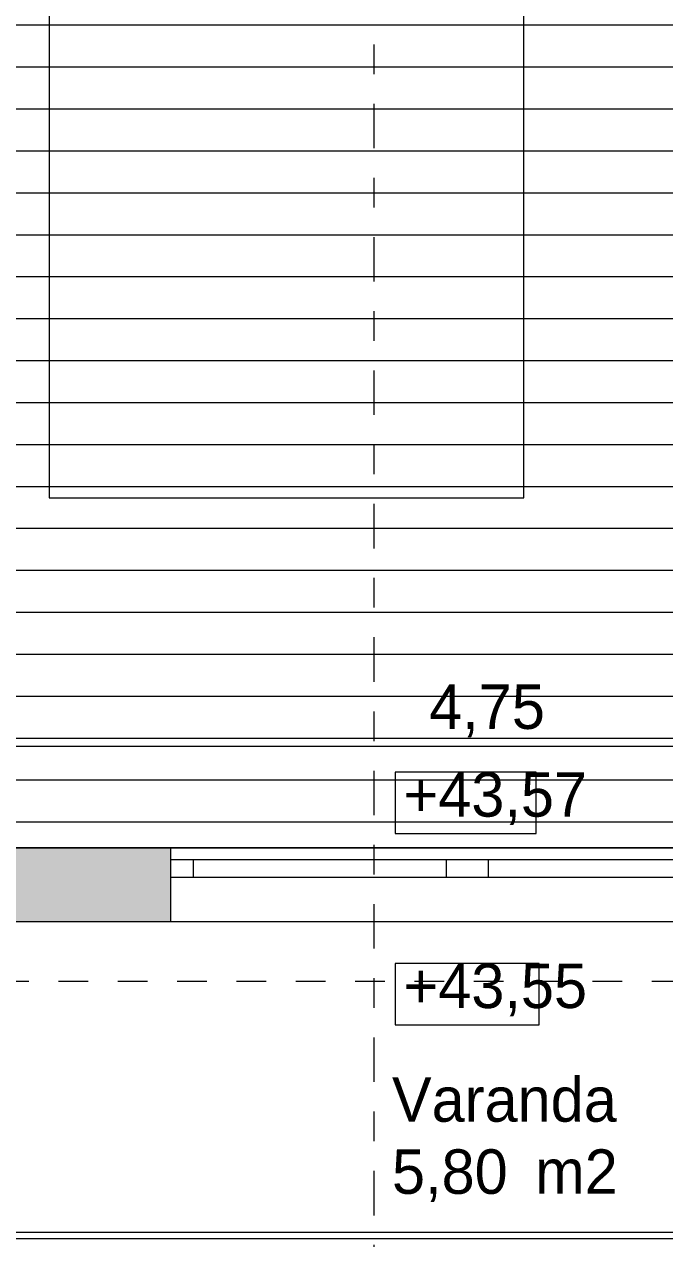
# Model space of a CAD drawing. Header units: metres. Extents: x -111189 to -108577, y -72951 to -72647.
# Drawn here: x -110677.205 to -110675.045, y -72939.223 to -72935.126 of the extents above; entities that cross this region are included whole.
import ezdxf

# ---------------------------------------------------------------- set-up
doc = ezdxf.new("R2010")
doc.units = ezdxf.units.M
doc.header["$MEASUREMENT"] = 0
doc.set_wipeout_variables(frame=1)
for name, pattern in [('Dashed', [0.423333, 0.211667, -0.211667]), ('OTK - Tracejado', [0.08, 0.04, -0.04]), ('OTK - Traço Ponto', [0.2, 0.1, -0.05, 0, -0.05]), ('OTK - Traço Ponto CORTES_ALÇ', [0.6, 0.3, -0.15, 0, -0.15]), ('Wipeout_Contour', [1, 0, -1])]:
    doc.linetypes.add(name, pattern=pattern)
for name, color, linetype in [('Muro Não Confinante - MNC1_1_00 - DESENHO 2D', 7, 'Continuous'), ('Muro Não Confinante - MNC1_1_01 - TERRENO PROPOSTO', 7, 'Continuous'), ('Muro Não Confinante - MNC1_1_03 - COBERTURA', 7, 'Continuous'), ('Muro Não Confinante - MNC1_1_03 - LAJES', 7, 'Continuous'), ('Muro Não Confinante - MNC1_1_05 - PAREDES..35', 7, 'Continuous'), ('Muro Não Confinante - MNC1_1_06 - ESCADAS _ GUARDAS', 7, 'Continuous'), ('Muro Não Confinante - MNC1_1_08 - EQUIPAMENTO AMOVIVEL', 7, 'Continuous'), ('Muro Não Confinante - MNC1_1_11 - ZONA_ÁREA', 7, 'Continuous'), ('Muro Não Confinante - MNC1_1_12 - COTAS ALTIMÉTRICAS', 7, 'Continuous'), ('Muro Não Confinante - MNC1_1_12 - COTAS GERAIS', 7, 'Continuous'), ('Planta Piso -1_1_07 - MUROS', 7, 'Continuous'), ('Planta Piso -1_1_14 - CORTES.Marcadores', 7, 'Continuous')]:
    doc.layers.add(name, color=color, linetype=linetype)
doc.styles.add('ESTILO_GERADO_3', font='AGENCYR.TTF')

# ---------------------------------------------------------------- blocks, each defined once
blk = doc.blocks.new('*X144', base_point=(-110694.4627, -72968.689))
at = {"layer": 'Muro Não Confinante - MNC1_1_03 - LAJES', "color": 253, "linetype": 'Continuous', "lineweight": 9, "ltscale": 1000}
for p, q in [((-110677.3359, -72935.1284), (-110677.0859, -72935.1284)), ((-110677.3359, -72935.1284), (-110677.0859, -72935.1284)), ((-110677.0859, -72935.1284), (-110676.8359, -72935.1284)), ((-110677.0859, -72935.1284), (-110676.8359, -72935.1284)), ((-110676.8359, -72935.1284), (-110676.5859, -72935.1284)), ((-110676.8359, -72935.1284), (-110676.5859, -72935.1284)), ((-110676.5859, -72935.1284), (-110676.3359, -72935.1284)), ((-110676.5859, -72935.1284), (-110676.3359, -72935.1284)), ((-110676.3359, -72935.1284), (-110676.0859, -72935.1284)), ((-110676.3359, -72935.1284), (-110676.0859, -72935.1284)), ((-110676.0859, -72935.1284), (-110675.8359, -72935.1284)), ((-110676.0859, -72935.1284), (-110675.8359, -72935.1284)), ((-110675.8359, -72935.1284), (-110675.5859, -72935.1284)), ((-110675.8359, -72935.1284), (-110675.5859, -72935.1284)), ((-110675.5859, -72935.1284), (-110675.3359, -72935.1284)), ((-110675.5859, -72935.1284), (-110675.3359, -72935.1284)), ((-110675.3359, -72935.1284), (-110675.0859, -72935.1284)), ((-110675.3359, -72935.1284), (-110675.0859, -72935.1284)), ((-110675.0859, -72935.1284), (-110674.8359, -72935.1284)), ((-110675.0859, -72935.1284), (-110674.8359, -72935.1284)), ((-110677.3359, -72935.2699), (-110677.0859, -72935.2699)), ((-110677.3359, -72935.2699), (-110677.0859, -72935.2699)), ((-110677.0859, -72935.2699), (-110676.8359, -72935.2699)), ((-110677.0859, -72935.2699), (-110676.8359, -72935.2699)), ((-110676.8359, -72935.2699), (-110676.5859, -72935.2699)), ((-110676.8359, -72935.2699), (-110676.5859, -72935.2699)), ((-110676.5859, -72935.2699), (-110676.3359, -72935.2699)), ((-110676.5859, -72935.2699), (-110676.3359, -72935.2699)), ((-110676.3359, -72935.2699), (-110676.0859, -72935.2699)), ((-110676.3359, -72935.2699), (-110676.0859, -72935.2699)), ((-110676.0859, -72935.2699), (-110675.8359, -72935.2699)), ((-110676.0859, -72935.2699), (-110675.8359, -72935.2699)), ((-110675.8359, -72935.2699), (-110675.5859, -72935.2699)), ((-110675.8359, -72935.2699), (-110675.5859, -72935.2699)), ((-110675.5859, -72935.2699), (-110675.3359, -72935.2699)), ((-110675.5859, -72935.2699), (-110675.3359, -72935.2699)), ((-110675.3359, -72935.2699), (-110675.0859, -72935.2699)), ((-110675.3359, -72935.2699), (-110675.0859, -72935.2699)), ((-110675.0859, -72935.2699), (-110674.8359, -72935.2699)), ((-110675.0859, -72935.2699), (-110674.8359, -72935.2699)), ((-110677.3359, -72935.4114), (-110677.0859, -72935.4114)), ((-110677.3359, -72935.4114), (-110677.0859, -72935.4114)), ((-110677.0859, -72935.4114), (-110676.8359, -72935.4114)), ((-110677.0859, -72935.4114), (-110676.8359, -72935.4114)), ((-110676.8359, -72935.4114), (-110676.5859, -72935.4114)), ((-110676.8359, -72935.4114), (-110676.5859, -72935.4114)), ((-110676.5859, -72935.4114), (-110676.3359, -72935.4114)), ((-110676.5859, -72935.4114), (-110676.3359, -72935.4114)), ((-110676.3359, -72935.4114), (-110676.0859, -72935.4114)), ((-110676.3359, -72935.4114), (-110676.0859, -72935.4114)), ((-110676.0859, -72935.4114), (-110675.8359, -72935.4114)), ((-110676.0859, -72935.4114), (-110675.8359, -72935.4114)), ((-110675.8359, -72935.4114), (-110675.5859, -72935.4114)), ((-110675.8359, -72935.4114), (-110675.5859, -72935.4114)), ((-110675.5859, -72935.4114), (-110675.3359, -72935.4114)), ((-110675.5859, -72935.4114), (-110675.3359, -72935.4114)), ((-110675.3359, -72935.4114), (-110675.0859, -72935.4114)), ((-110675.3359, -72935.4114), (-110675.0859, -72935.4114)), ((-110675.0859, -72935.4114), (-110674.8359, -72935.4114)), ((-110675.0859, -72935.4114), (-110674.8359, -72935.4114)), ((-110677.3359, -72935.5529), (-110677.0859, -72935.5529)), ((-110677.3359, -72935.5529), (-110677.0859, -72935.5529)), ((-110677.0859, -72935.5529), (-110676.8359, -72935.5529)), ((-110677.0859, -72935.5529), (-110676.8359, -72935.5529)), ((-110676.8359, -72935.5529), (-110676.5859, -72935.5529)), ((-110676.8359, -72935.5529), (-110676.5859, -72935.5529)), ((-110676.5859, -72935.5529), (-110676.3359, -72935.5529)), ((-110676.5859, -72935.5529), (-110676.3359, -72935.5529)), ((-110676.3359, -72935.5529), (-110676.0859, -72935.5529)), ((-110676.3359, -72935.5529), (-110676.0859, -72935.5529)), ((-110676.0859, -72935.5529), (-110675.8359, -72935.5529)), ((-110676.0859, -72935.5529), (-110675.8359, -72935.5529)), ((-110675.8359, -72935.5529), (-110675.5859, -72935.5529)), ((-110675.8359, -72935.5529), (-110675.5859, -72935.5529)), ((-110675.5859, -72935.5529), (-110675.3359, -72935.5529)), ((-110675.5859, -72935.5529), (-110675.3359, -72935.5529)), ((-110675.3359, -72935.5529), (-110675.0859, -72935.5529)), ((-110675.3359, -72935.5529), (-110675.0859, -72935.5529)), ((-110675.0859, -72935.5529), (-110674.8359, -72935.5529)), ((-110675.0859, -72935.5529), (-110674.8359, -72935.5529)), ((-110677.3359, -72935.6944), (-110677.0859, -72935.6944)), ((-110677.3359, -72935.6944), (-110677.0859, -72935.6944)), ((-110677.0859, -72935.6944), (-110676.8359, -72935.6944)), ((-110677.0859, -72935.6944), (-110676.8359, -72935.6944)), ((-110676.8359, -72935.6944), (-110676.5859, -72935.6944)), ((-110676.8359, -72935.6944), (-110676.5859, -72935.6944)), ((-110676.5859, -72935.6944), (-110676.3359, -72935.6944)), ((-110676.5859, -72935.6944), (-110676.3359, -72935.6944)), ((-110676.3359, -72935.6944), (-110676.0859, -72935.6944)), ((-110676.3359, -72935.6944), (-110676.0859, -72935.6944)), ((-110676.0859, -72935.6944), (-110675.8359, -72935.6944)), ((-110676.0859, -72935.6944), (-110675.8359, -72935.6944)), ((-110675.8359, -72935.6944), (-110675.5859, -72935.6944)), ((-110675.8359, -72935.6944), (-110675.5859, -72935.6944)), ((-110675.5859, -72935.6944), (-110675.3359, -72935.6944)), ((-110675.5859, -72935.6944), (-110675.3359, -72935.6944)), ((-110675.3359, -72935.6944), (-110675.0859, -72935.6944)), ((-110675.3359, -72935.6944), (-110675.0859, -72935.6944)), ((-110675.0859, -72935.6944), (-110674.8359, -72935.6944)), ((-110675.0859, -72935.6944), (-110674.8359, -72935.6944)), ((-110677.3359, -72935.8359), (-110677.0859, -72935.8359)), ((-110677.3359, -72935.8359), (-110677.0859, -72935.8359)), ((-110677.0859, -72935.8359), (-110676.8359, -72935.8359)), ((-110677.0859, -72935.8359), (-110676.8359, -72935.8359)), ((-110676.8359, -72935.8359), (-110676.5859, -72935.8359)), ((-110676.8359, -72935.8359), (-110676.5859, -72935.8359)), ((-110676.5859, -72935.8359), (-110676.3359, -72935.8359)), ((-110676.5859, -72935.8359), (-110676.3359, -72935.8359)), ((-110676.3359, -72935.8359), (-110676.0859, -72935.8359)), ((-110676.3359, -72935.8359), (-110676.0859, -72935.8359)), ((-110676.0859, -72935.8359), (-110675.8359, -72935.8359)), ((-110676.0859, -72935.8359), (-110675.8359, -72935.8359)), ((-110675.8359, -72935.8359), (-110675.5859, -72935.8359)), ((-110675.8359, -72935.8359), (-110675.5859, -72935.8359)), ((-110675.5859, -72935.8359), (-110675.3359, -72935.8359)), ((-110675.5859, -72935.8359), (-110675.3359, -72935.8359)), ((-110675.3359, -72935.8359), (-110675.0859, -72935.8359)), ((-110675.3359, -72935.8359), (-110675.0859, -72935.8359)), ((-110675.0859, -72935.8359), (-110674.8359, -72935.8359)), ((-110675.0859, -72935.8359), (-110674.8359, -72935.8359)), ((-110677.3359, -72935.9774), (-110677.0859, -72935.9774)), ((-110677.3359, -72935.9774), (-110677.0859, -72935.9774)), ((-110677.0859, -72935.9774), (-110676.8359, -72935.9774)), ((-110677.0859, -72935.9774), (-110676.8359, -72935.9774)), ((-110676.8359, -72935.9774), (-110676.5859, -72935.9774)), ((-110676.8359, -72935.9774), (-110676.5859, -72935.9774)), ((-110676.5859, -72935.9774), (-110676.3359, -72935.9774)), ((-110676.5859, -72935.9774), (-110676.3359, -72935.9774)), ((-110676.3359, -72935.9774), (-110676.0859, -72935.9774)), ((-110676.3359, -72935.9774), (-110676.0859, -72935.9774)), ((-110676.0859, -72935.9774), (-110675.8359, -72935.9774)), ((-110676.0859, -72935.9774), (-110675.8359, -72935.9774)), ((-110675.8359, -72935.9774), (-110675.5859, -72935.9774)), ((-110675.8359, -72935.9774), (-110675.5859, -72935.9774)), ((-110675.5859, -72935.9774), (-110675.3359, -72935.9774)), ((-110675.5859, -72935.9774), (-110675.3359, -72935.9774)), ((-110675.3359, -72935.9774), (-110675.0859, -72935.9774)), ((-110675.3359, -72935.9774), (-110675.0859, -72935.9774)), ((-110675.0859, -72935.9774), (-110674.8359, -72935.9774)), ((-110675.0859, -72935.9774), (-110674.8359, -72935.9774)), ((-110677.3359, -72936.1189), (-110677.0859, -72936.1189)), ((-110677.3359, -72936.1189), (-110677.0859, -72936.1189)), ((-110677.0859, -72936.1189), (-110676.8359, -72936.1189)), ((-110677.0859, -72936.1189), (-110676.8359, -72936.1189)), ((-110676.8359, -72936.1189), (-110676.5859, -72936.1189)), ((-110676.8359, -72936.1189), (-110676.5859, -72936.1189)), ((-110676.5859, -72936.1189), (-110676.3359, -72936.1189)), ((-110676.5859, -72936.1189), (-110676.3359, -72936.1189)), ((-110676.3359, -72936.1189), (-110676.0859, -72936.1189)), ((-110676.3359, -72936.1189), (-110676.0859, -72936.1189)), ((-110676.0859, -72936.1189), (-110675.8359, -72936.1189)), ((-110676.0859, -72936.1189), (-110675.8359, -72936.1189)), ((-110675.8359, -72936.1189), (-110675.5859, -72936.1189)), ((-110675.8359, -72936.1189), (-110675.5859, -72936.1189)), ((-110675.5859, -72936.1189), (-110675.3359, -72936.1189)), ((-110675.5859, -72936.1189), (-110675.3359, -72936.1189)), ((-110675.3359, -72936.1189), (-110675.0859, -72936.1189)), ((-110675.3359, -72936.1189), (-110675.0859, -72936.1189)), ((-110675.0859, -72936.1189), (-110674.8359, -72936.1189)), ((-110675.0859, -72936.1189), (-110674.8359, -72936.1189)), ((-110677.3359, -72936.2604), (-110677.0859, -72936.2604)), ((-110677.3359, -72936.2604), (-110677.0859, -72936.2604)), ((-110677.0859, -72936.2604), (-110676.8359, -72936.2604)), ((-110677.0859, -72936.2604), (-110676.8359, -72936.2604)), ((-110676.8359, -72936.2604), (-110676.5859, -72936.2604)), ((-110676.8359, -72936.2604), (-110676.5859, -72936.2604)), ((-110676.5859, -72936.2604), (-110676.3359, -72936.2604)), ((-110676.5859, -72936.2604), (-110676.3359, -72936.2604)), ((-110676.3359, -72936.2604), (-110676.0859, -72936.2604)), ((-110676.3359, -72936.2604), (-110676.0859, -72936.2604)), ((-110676.0859, -72936.2604), (-110675.8359, -72936.2604)), ((-110676.0859, -72936.2604), (-110675.8359, -72936.2604)), ((-110675.8359, -72936.2604), (-110675.5859, -72936.2604)), ((-110675.8359, -72936.2604), (-110675.5859, -72936.2604)), ((-110675.5859, -72936.2604), (-110675.3359, -72936.2604)), ((-110675.5859, -72936.2604), (-110675.3359, -72936.2604)), ((-110675.3359, -72936.2604), (-110675.0859, -72936.2604)), ((-110675.3359, -72936.2604), (-110675.0859, -72936.2604)), ((-110675.0859, -72936.2604), (-110674.8359, -72936.2604)), ((-110675.0859, -72936.2604), (-110674.8359, -72936.2604)), ((-110677.3359, -72936.4019), (-110677.0859, -72936.4019)), ((-110677.3359, -72936.4019), (-110677.0859, -72936.4019)), ((-110677.0859, -72936.4019), (-110676.8359, -72936.4019)), ((-110677.0859, -72936.4019), (-110676.8359, -72936.4019)), ((-110676.8359, -72936.4019), (-110676.5859, -72936.4019)), ((-110676.8359, -72936.4019), (-110676.5859, -72936.4019)), ((-110676.5859, -72936.4019), (-110676.3359, -72936.4019)), ((-110676.5859, -72936.4019), (-110676.3359, -72936.4019)), ((-110676.3359, -72936.4019), (-110676.0859, -72936.4019)), ((-110676.3359, -72936.4019), (-110676.0859, -72936.4019)), ((-110676.0859, -72936.4019), (-110675.8359, -72936.4019)), ((-110676.0859, -72936.4019), (-110675.8359, -72936.4019)), ((-110675.8359, -72936.4019), (-110675.5859, -72936.4019)), ((-110675.8359, -72936.4019), (-110675.5859, -72936.4019)), ((-110675.5859, -72936.4019), (-110675.3359, -72936.4019)), ((-110675.5859, -72936.4019), (-110675.3359, -72936.4019)), ((-110675.3359, -72936.4019), (-110675.0859, -72936.4019)), ((-110675.3359, -72936.4019), (-110675.0859, -72936.4019)), ((-110675.0859, -72936.4019), (-110674.8359, -72936.4019)), ((-110675.0859, -72936.4019), (-110674.8359, -72936.4019)), ((-110677.3359, -72936.5434), (-110677.0859, -72936.5434)), ((-110677.3359, -72936.5434), (-110677.0859, -72936.5434)), ((-110677.0859, -72936.5434), (-110676.8359, -72936.5434)), ((-110677.0859, -72936.5434), (-110676.8359, -72936.5434)), ((-110676.8359, -72936.5434), (-110676.5859, -72936.5434)), ((-110676.8359, -72936.5434), (-110676.5859, -72936.5434)), ((-110676.5859, -72936.5434), (-110676.3359, -72936.5434)), ((-110676.5859, -72936.5434), (-110676.3359, -72936.5434)), ((-110676.3359, -72936.5434), (-110676.0859, -72936.5434)), ((-110676.3359, -72936.5434), (-110676.0859, -72936.5434)), ((-110676.0859, -72936.5434), (-110675.8359, -72936.5434)), ((-110676.0859, -72936.5434), (-110675.8359, -72936.5434)), ((-110675.8359, -72936.5434), (-110675.5859, -72936.5434)), ((-110675.8359, -72936.5434), (-110675.5859, -72936.5434)), ((-110675.5859, -72936.5434), (-110675.3359, -72936.5434)), ((-110675.5859, -72936.5434), (-110675.3359, -72936.5434)), ((-110675.3359, -72936.5434), (-110675.0859, -72936.5434)), ((-110675.3359, -72936.5434), (-110675.0859, -72936.5434)), ((-110675.0859, -72936.5434), (-110674.8359, -72936.5434)), ((-110675.0859, -72936.5434), (-110674.8359, -72936.5434)), ((-110677.3359, -72936.6849), (-110677.0859, -72936.6849)), ((-110677.3359, -72936.6849), (-110677.0859, -72936.6849)), ((-110677.0859, -72936.6849), (-110676.8359, -72936.6849)), ((-110677.0859, -72936.6849), (-110676.8359, -72936.6849)), ((-110676.8359, -72936.6849), (-110676.5859, -72936.6849)), ((-110676.8359, -72936.6849), (-110676.5859, -72936.6849)), ((-110676.5859, -72936.6849), (-110676.3359, -72936.6849)), ((-110676.5859, -72936.6849), (-110676.3359, -72936.6849)), ((-110676.3359, -72936.6849), (-110676.0859, -72936.6849)), ((-110676.3359, -72936.6849), (-110676.0859, -72936.6849)), ((-110676.0859, -72936.6849), (-110675.8359, -72936.6849)), ((-110676.0859, -72936.6849), (-110675.8359, -72936.6849)), ((-110675.8359, -72936.6849), (-110675.5859, -72936.6849)), ((-110675.8359, -72936.6849), (-110675.5859, -72936.6849)), ((-110675.5859, -72936.6849), (-110675.3359, -72936.6849)), ((-110675.5859, -72936.6849), (-110675.3359, -72936.6849)), ((-110675.3359, -72936.6849), (-110675.0859, -72936.6849)), ((-110675.3359, -72936.6849), (-110675.0859, -72936.6849)), ((-110675.0859, -72936.6849), (-110674.8359, -72936.6849)), ((-110675.0859, -72936.6849), (-110674.8359, -72936.6849)), ((-110677.3359, -72936.8264), (-110677.0859, -72936.8264)), ((-110677.3359, -72936.8264), (-110677.0859, -72936.8264)), ((-110677.0859, -72936.8264), (-110676.8359, -72936.8264)), ((-110677.0859, -72936.8264), (-110676.8359, -72936.8264)), ((-110676.8359, -72936.8264), (-110676.5859, -72936.8264)), ((-110676.8359, -72936.8264), (-110676.5859, -72936.8264)), ((-110676.5859, -72936.8264), (-110676.3359, -72936.8264)), ((-110676.5859, -72936.8264), (-110676.3359, -72936.8264)), ((-110676.3359, -72936.8264), (-110676.0859, -72936.8264)), ((-110676.3359, -72936.8264), (-110676.0859, -72936.8264)), ((-110676.0859, -72936.8264), (-110675.8359, -72936.8264)), ((-110676.0859, -72936.8264), (-110675.8359, -72936.8264)), ((-110675.8359, -72936.8264), (-110675.5859, -72936.8264)), ((-110675.8359, -72936.8264), (-110675.5859, -72936.8264)), ((-110675.5859, -72936.8264), (-110675.3359, -72936.8264)), ((-110675.5859, -72936.8264), (-110675.3359, -72936.8264)), ((-110675.3359, -72936.8264), (-110675.0859, -72936.8264)), ((-110675.3359, -72936.8264), (-110675.0859, -72936.8264)), ((-110675.0859, -72936.8264), (-110674.8359, -72936.8264)), ((-110675.0859, -72936.8264), (-110674.8359, -72936.8264)), ((-110677.3359, -72936.9679), (-110677.0859, -72936.9679)), ((-110677.3359, -72936.9679), (-110677.0859, -72936.9679)), ((-110677.0859, -72936.9679), (-110676.8359, -72936.9679)), ((-110677.0859, -72936.9679), (-110676.8359, -72936.9679)), ((-110676.8359, -72936.9679), (-110676.5859, -72936.9679)), ((-110676.8359, -72936.9679), (-110676.5859, -72936.9679)), ((-110676.5859, -72936.9679), (-110676.3359, -72936.9679)), ((-110676.5859, -72936.9679), (-110676.3359, -72936.9679)), ((-110676.3359, -72936.9679), (-110676.0859, -72936.9679)), ((-110676.3359, -72936.9679), (-110676.0859, -72936.9679)), ((-110676.0859, -72936.9679), (-110675.8359, -72936.9679)), ((-110676.0859, -72936.9679), (-110675.8359, -72936.9679)), ((-110675.8359, -72936.9679), (-110675.5859, -72936.9679)), ((-110675.8359, -72936.9679), (-110675.5859, -72936.9679)), ((-110675.5859, -72936.9679), (-110675.3359, -72936.9679)), ((-110675.5859, -72936.9679), (-110675.3359, -72936.9679)), ((-110675.3359, -72936.9679), (-110675.0859, -72936.9679)), ((-110675.3359, -72936.9679), (-110675.0859, -72936.9679)), ((-110675.0859, -72936.9679), (-110674.8359, -72936.9679)), ((-110675.0859, -72936.9679), (-110674.8359, -72936.9679)), ((-110677.3359, -72937.1094), (-110677.0859, -72937.1094)), ((-110677.3359, -72937.1094), (-110677.0859, -72937.1094)), ((-110677.0859, -72937.1094), (-110676.8359, -72937.1094)), ((-110677.0859, -72937.1094), (-110676.8359, -72937.1094)), ((-110676.8359, -72937.1094), (-110676.5859, -72937.1094)), ((-110676.8359, -72937.1094), (-110676.5859, -72937.1094)), ((-110676.5859, -72937.1094), (-110676.3359, -72937.1094)), ((-110676.5859, -72937.1094), (-110676.3359, -72937.1094)), ((-110676.3359, -72937.1094), (-110676.0859, -72937.1094)), ((-110676.3359, -72937.1094), (-110676.0859, -72937.1094)), ((-110676.0859, -72937.1094), (-110675.8359, -72937.1094)), ((-110676.0859, -72937.1094), (-110675.8359, -72937.1094)), ((-110675.8359, -72937.1094), (-110675.5859, -72937.1094)), ((-110675.8359, -72937.1094), (-110675.5859, -72937.1094)), ((-110675.5859, -72937.1094), (-110675.3359, -72937.1094)), ((-110675.5859, -72937.1094), (-110675.3359, -72937.1094)), ((-110675.3359, -72937.1094), (-110675.0859, -72937.1094)), ((-110675.3359, -72937.1094), (-110675.0859, -72937.1094)), ((-110675.0859, -72937.1094), (-110674.8359, -72937.1094)), ((-110675.0859, -72937.1094), (-110674.8359, -72937.1094)), ((-110677.3359, -72937.2509), (-110677.0859, -72937.2509)), ((-110677.3359, -72937.2509), (-110677.0859, -72937.2509)), ((-110677.0859, -72937.2509), (-110676.8359, -72937.2509)), ((-110677.0859, -72937.2509), (-110676.8359, -72937.2509)), ((-110676.8359, -72937.2509), (-110676.5859, -72937.2509)), ((-110676.8359, -72937.2509), (-110676.5859, -72937.2509)), ((-110676.5859, -72937.2509), (-110676.3359, -72937.2509)), ((-110676.5859, -72937.2509), (-110676.3359, -72937.2509)), ((-110676.3359, -72937.2509), (-110676.0859, -72937.2509)), ((-110676.3359, -72937.2509), (-110676.0859, -72937.2509)), ((-110676.0859, -72937.2509), (-110675.8359, -72937.2509)), ((-110676.0859, -72937.2509), (-110675.8359, -72937.2509)), ((-110675.8359, -72937.2509), (-110675.5859, -72937.2509)), ((-110675.8359, -72937.2509), (-110675.5859, -72937.2509)), ((-110675.5859, -72937.2509), (-110675.3359, -72937.2509)), ((-110675.5859, -72937.2509), (-110675.3359, -72937.2509)), ((-110675.3359, -72937.2509), (-110675.0859, -72937.2509)), ((-110675.3359, -72937.2509), (-110675.0859, -72937.2509)), ((-110675.0859, -72937.2509), (-110674.8359, -72937.2509)), ((-110675.0859, -72937.2509), (-110674.8359, -72937.2509)), ((-110677.3359, -72937.3924), (-110677.0859, -72937.3924)), ((-110677.3359, -72937.3924), (-110677.0859, -72937.3924)), ((-110677.0859, -72937.3924), (-110676.8359, -72937.3924)), ((-110677.0859, -72937.3924), (-110676.8359, -72937.3924)), ((-110676.8359, -72937.3924), (-110676.5859, -72937.3924)), ((-110676.8359, -72937.3924), (-110676.5859, -72937.3924)), ((-110676.5859, -72937.3924), (-110676.3359, -72937.3924)), ((-110676.5859, -72937.3924), (-110676.3359, -72937.3924)), ((-110676.3359, -72937.3924), (-110676.0859, -72937.3924)), ((-110676.3359, -72937.3924), (-110676.0859, -72937.3924)), ((-110676.0859, -72937.3924), (-110675.8359, -72937.3924)), ((-110676.0859, -72937.3924), (-110675.8359, -72937.3924)), ((-110675.8359, -72937.3924), (-110675.5859, -72937.3924)), ((-110675.8359, -72937.3924), (-110675.5859, -72937.3924)), ((-110675.5859, -72937.3924), (-110675.3359, -72937.3924)), ((-110675.5859, -72937.3924), (-110675.3359, -72937.3924)), ((-110675.3359, -72937.3924), (-110675.0859, -72937.3924)), ((-110675.3359, -72937.3924), (-110675.0859, -72937.3924)), ((-110675.0859, -72937.3924), (-110674.8359, -72937.3924)), ((-110675.0859, -72937.3924), (-110674.8359, -72937.3924)), ((-110677.3359, -72937.5339), (-110677.0859, -72937.5339)), ((-110677.3359, -72937.5339), (-110677.0859, -72937.5339)), ((-110677.0859, -72937.5339), (-110676.8359, -72937.5339)), ((-110677.0859, -72937.5339), (-110676.8359, -72937.5339)), ((-110676.8359, -72937.5339), (-110676.5859, -72937.5339)), ((-110676.8359, -72937.5339), (-110676.5859, -72937.5339)), ((-110676.5859, -72937.5339), (-110676.3359, -72937.5339)), ((-110676.5859, -72937.5339), (-110676.3359, -72937.5339)), ((-110676.3359, -72937.5339), (-110676.0859, -72937.5339)), ((-110676.3359, -72937.5339), (-110676.0859, -72937.5339)), ((-110676.0859, -72937.5339), (-110675.8359, -72937.5339)), ((-110676.0859, -72937.5339), (-110675.8359, -72937.5339)), ((-110675.8359, -72937.5339), (-110675.5859, -72937.5339)), ((-110675.8359, -72937.5339), (-110675.5859, -72937.5339)), ((-110675.5859, -72937.5339), (-110675.3359, -72937.5339)), ((-110675.5859, -72937.5339), (-110675.3359, -72937.5339)), ((-110675.3359, -72937.5339), (-110675.0859, -72937.5339)), ((-110675.3359, -72937.5339), (-110675.0859, -72937.5339)), ((-110675.0859, -72937.5339), (-110674.8359, -72937.5339)), ((-110675.0859, -72937.5339), (-110674.8359, -72937.5339)), ((-110677.3359, -72937.6754), (-110677.0859, -72937.6754)), ((-110677.3359, -72937.6754), (-110677.0859, -72937.6754)), ((-110677.0859, -72937.6754), (-110676.8359, -72937.6754)), ((-110677.0859, -72937.6754), (-110676.8359, -72937.6754)), ((-110676.8359, -72937.6754), (-110676.5859, -72937.6754)), ((-110676.8359, -72937.6754), (-110676.5859, -72937.6754)), ((-110676.5859, -72937.6754), (-110676.3359, -72937.6754)), ((-110676.5859, -72937.6754), (-110676.3359, -72937.6754)), ((-110676.3359, -72937.6754), (-110676.0859, -72937.6754)), ((-110676.3359, -72937.6754), (-110676.0859, -72937.6754)), ((-110676.0859, -72937.6754), (-110675.8359, -72937.6754)), ((-110676.0859, -72937.6754), (-110675.8359, -72937.6754)), ((-110675.8359, -72937.6754), (-110675.5859, -72937.6754)), ((-110675.8359, -72937.6754), (-110675.5859, -72937.6754)), ((-110675.5859, -72937.6754), (-110675.3359, -72937.6754)), ((-110675.5859, -72937.6754), (-110675.3359, -72937.6754)), ((-110675.3359, -72937.6754), (-110675.0859, -72937.6754)), ((-110675.3359, -72937.6754), (-110675.0859, -72937.6754)), ((-110675.0859, -72937.6754), (-110674.8359, -72937.6754)), ((-110675.0859, -72937.6754), (-110674.8359, -72937.6754)), ((-110677.3359, -72937.8169), (-110677.0859, -72937.8169)), ((-110677.3359, -72937.8169), (-110677.0859, -72937.8169)), ((-110677.0859, -72937.8169), (-110676.8359, -72937.8169)), ((-110677.0859, -72937.8169), (-110676.8359, -72937.8169)), ((-110676.8359, -72937.8169), (-110676.5859, -72937.8169)), ((-110676.8359, -72937.8169), (-110676.5859, -72937.8169)), ((-110676.5859, -72937.8169), (-110676.3359, -72937.8169)), ((-110676.5859, -72937.8169), (-110676.3359, -72937.8169)), ((-110676.3359, -72937.8169), (-110676.0859, -72937.8169)), ((-110676.3359, -72937.8169), (-110676.0859, -72937.8169)), ((-110676.0859, -72937.8169), (-110675.8359, -72937.8169)), ((-110676.0859, -72937.8169), (-110675.8359, -72937.8169)), ((-110675.8359, -72937.8169), (-110675.5859, -72937.8169)), ((-110675.8359, -72937.8169), (-110675.5859, -72937.8169)), ((-110675.5859, -72937.8169), (-110675.3359, -72937.8169)), ((-110675.5859, -72937.8169), (-110675.3359, -72937.8169)), ((-110675.3359, -72937.8169), (-110675.0859, -72937.8169)), ((-110675.3359, -72937.8169), (-110675.0859, -72937.8169)), ((-110675.0859, -72937.8169), (-110674.8359, -72937.8169)), ((-110675.0859, -72937.8169), (-110674.8359, -72937.8169))]:
    blk.add_line(p, q, dxfattribs=at)

msp = doc.modelspace()

# ---------------------------------------------------------------- hatches: boundary and pattern name
at = {"layer": 'Planta Piso -1_1_07 - MUROS', "linetype": 'Continuous', "lineweight": 0, "true_color": 0x939598}
h = msp.add_hatch(color=252, dxfattribs=at)
h.paths.add_polyline_path([(-110676.7109, -72937.9039), (-110678.0859, -72937.9039), (-110678.0859, -72938.1539), (-110676.7109, -72938.1539)])
h.paths.add_polyline_path([(-110673.3359, -72937.9039), (-110674.7109, -72937.9039), (-110674.7109, -72937.9439), (-110674.7109, -72938.1539), (-110673.3359, -72938.1539)])
h.paths.add_polyline_path([(-110673.3245, -72937.9039), (-110673.3359, -72937.9039), (-110673.3359, -72938.1539), (-110673.3245, -72938.1539)])
h.paths.add_polyline_path([(-110673.1859, -72937.9039), (-110673.3245, -72937.9039), (-110673.3245, -72938.1539), (-110673.1859, -72938.1539)])
h.paths.add_polyline_path([(-110673.0859, -72937.9039), (-110673.1859, -72937.9039), (-110673.1859, -72938.1539), (-110673.0859, -72938.1539)])
h.paths.add_polyline_path([(-110673.0859, -72937.5611), (-110673.1859, -72937.5611), (-110673.1859, -72937.9039), (-110673.0859, -72937.9039)])
h.paths.add_polyline_path([(-110673.1859, -72937.5611), (-110673.3245, -72937.5611), (-110673.3245, -72937.9039), (-110673.1859, -72937.9039)])
h.paths.add_polyline_path([(-110673.1859, -72937.2629), (-110673.2359, -72937.2629), (-110673.2959, -72937.2629), (-110673.3245, -72937.2629), (-110673.3245, -72937.5611), (-110673.1859, -72937.5611)])
h.paths.add_polyline_path([(-110673.0859, -72937.2629), (-110673.1859, -72937.2629), (-110673.1859, -72937.5611), (-110673.0859, -72937.5611)])
h.paths.add_polyline_path([(-110673.4692, -72931.1272), (-110673.1174, -72931.1272), (-110673.1174, -72930.8324), (-110673.4692, -72930.8324)], flags=9)
h.paths.add_polyline_path([(-110673.5018, -72930.8297), (-110672.8744, -72930.8297), (-110672.8744, -72930.5349), (-110673.5018, -72930.5349)], flags=9)
h.paths.add_polyline_path([(-110673.5096, -72930.5865), (-110673.2049, -72930.5865), (-110673.2049, -72930.2917), (-110673.5096, -72930.2917)], flags=9)
h = msp.add_hatch(color=252, dxfattribs=at)
h.paths.add_polyline_path([(-110678.1372, -72933.5289), (-110678.3359, -72933.5289), (-110678.3359, -72933.6502), (-110678.1372, -72933.6502)])
h.paths.add_polyline_path([(-110678.0859, -72933.5289), (-110678.1372, -72933.5289), (-110678.1372, -72933.6502), (-110678.0859, -72933.6502)])
h.paths.add_polyline_path([(-110678.0859, -72933.6502), (-110678.1372, -72933.6502), (-110678.1372, -72933.7539), (-110678.0859, -72933.7539)])
h.paths.add_polyline_path([(-110678.1372, -72933.6502), (-110678.3359, -72933.6502), (-110678.3359, -72933.7539), (-110678.1372, -72933.7539)])
h.paths.add_polyline_path([(-110678.1372, -72933.7544), (-110678.3359, -72933.7544), (-110678.3359, -72938.1539), (-110678.0859, -72938.1539), (-110678.0859, -72934.5539), (-110678.0859, -72934.5539), (-110678.0859, -72933.9946), (-110678.1372, -72933.9946)])
h.paths.add_polyline_path([(-110678.0859, -72933.7544), (-110678.1372, -72933.7544), (-110678.1372, -72933.9946), (-110678.0859, -72933.9946), (-110678.0859, -72933.9539)], flags=17)
h.paths.add_polyline_path([(-110674.7582, -72935.0114), (-110674.7582, -72934.6986), (-110675.053, -72934.6986), (-110675.053, -72935.0114)], flags=9)
h.paths.add_polyline_path([(-110674.7582, -72936.4908), (-110674.7582, -72936.1393), (-110675.053, -72936.1393), (-110675.053, -72936.4908)], flags=9)
h.paths.add_polyline_path([(-110674.6361, -72936.4327), (-110673.9675, -72936.4327), (-110673.9675, -72936.1379), (-110674.6361, -72936.1379)], flags=9)
h.paths.add_polyline_path([(-110674.6404, -72936.1895), (-110674.1411, -72936.1895), (-110674.1411, -72935.8947), (-110674.6404, -72935.8947)], flags=9)
h.paths.add_polyline_path([(-110670.742, -72934.9276), (-110670.2453, -72934.9276), (-110670.2453, -72934.6328), (-110670.742, -72934.6328)], flags=9)
h.paths.add_polyline_path([(-110675.9703, -72937.8932), (-110675.4736, -72937.8932), (-110675.4736, -72937.5984), (-110675.9703, -72937.5984)], flags=9)
h.paths.add_polyline_path([(-110673.6798, -72937.5971), (-110673.3304, -72937.5971), (-110673.3304, -72937.3024), (-110673.6798, -72937.3024)], flags=9)
h.paths.add_polyline_path([(-110675.8812, -72937.5971), (-110675.5473, -72937.5971), (-110675.5473, -72937.3024), (-110675.8812, -72937.3024)], flags=9)

# ---------------------------------------------------------------- linework, layer by layer
at = {"layer": 'Muro Não Confinante - MNC1_1_00 - DESENHO 2D', "color": 7, "linetype": 'Continuous', "lineweight": 13, "ltscale": 10, "flags": 128}
msp.add_lwpolyline([(-110677.1207, -72934.7239), (-110677.1207, -72936.7239), (-110675.5207, -72936.7239), (-110675.5207, -72934.7239)], close=True, dxfattribs=at)
at = {"layer": 'Muro Não Confinante - MNC1_1_01 - TERRENO PROPOSTO', "color": 7, "linetype": 'Continuous', "lineweight": 13, "ltscale": 1000, "flags": 128}
msp.add_lwpolyline([(-110671.7102, -72937.9089), (-110671.9613, -72937.9089), (-110672.091, -72937.9089), (-110673.0859, -72937.9089), (-110673.0859, -72938.1539), (-110673.4822, -72938.1539), (-110673.8978, -72938.1539), (-110674.188, -72938.1539), (-110674.6831, -72938.1539), (-110674.9403, -72938.1539), (-110675.3944, -72938.1539), (-110675.561, -72938.1539), (-110676.4355, -72938.1539), (-110678.3359, -72938.1539), (-110678.3359, -72935.6158), (-110679.8367, -72935.6158), (-110679.8359, -72941.1839)], dxfattribs=at)
at = {"layer": 'Muro Não Confinante - MNC1_1_03 - COBERTURA', "color": 7, "linetype": 'OTK - Traço Ponto', "lineweight": 13, "ltscale": 1000}
for p, q in [((-110678.0974, -72937.9039), (-110675.7109, -72937.9039)), ((-110673.3245, -72937.9039), (-110675.7109, -72937.9039)), ((-110672.8006, -72938.3539), (-110675.7109, -72938.3539))]:
    msp.add_line(p, q, dxfattribs=at)
at = {"layer": 'Muro Não Confinante - MNC1_1_03 - COBERTURA', "color": 7, "linetype": 'Dashed', "lineweight": 13, "ltscale": 10}
for q in [(-110678.0974, -72937.9039), (-110673.3245, -72937.9039)]:
    msp.add_line((-110675.7109, -72937.9039), q, dxfattribs=at)
at = {"layer": 'Muro Não Confinante - MNC1_1_03 - LAJES', "color": 7, "linetype": 'Continuous', "lineweight": 13, "ltscale": 1000, "flags": 128}
for points in [[(-110678.3359, -72938.1539), (-110678.3359, -72928.0039), (-110673.267, -72928.0039), (-110673.0859, -72928.0039), (-110673.0859, -72929.2539), (-110668.3859, -72929.2539), (-110668.3859, -72935.2039), (-110673.0859, -72935.2039), (-110673.0859, -72938.1539)], [(-110678.0859, -72937.9039), (-110673.3359, -72937.9039), (-110673.3359, -72935.1039), (-110673.3359, -72931.5039), (-110674.4359, -72931.5039), (-110674.4359, -72934.7039), (-110678.0859, -72934.7039)]]:
    msp.add_lwpolyline(points, close=True, dxfattribs=at)
at = {"layer": 'Muro Não Confinante - MNC1_1_05 - PAREDES..35', "color": 7, "linetype": 'Continuous', "lineweight": 20, "ltscale": 1000}
for p, q in [((-110676.7109, -72937.9439), (-110676.7109, -72937.9039)), ((-110676.7109, -72938.0039), (-110676.7109, -72937.9439)), ((-110676.7109, -72938.1539), (-110676.7109, -72938.0039))]:
    msp.add_line(p, q, dxfattribs=at)
at = {"layer": 'Muro Não Confinante - MNC1_1_05 - PAREDES..35', "color": 7, "linetype": 'Continuous', "lineweight": 13, "ltscale": 1000}
for p, q in [((-110676.7109, -72937.9439), (-110676.7109, -72937.9039)), ((-110676.7109, -72937.9439), (-110676.6359, -72937.9439)), ((-110676.7109, -72938.0039), (-110676.7109, -72937.9439)), ((-110676.7109, -72938.0039), (-110676.7109, -72937.9439)), ((-110676.6359, -72937.9439), (-110676.6359, -72938.0039)), ((-110676.6359, -72937.9439), (-110675.7809, -72937.9439)), ((-110675.7809, -72938.0039), (-110675.7809, -72937.9439)), ((-110675.7809, -72937.9439), (-110675.7109, -72937.9439)), ((-110675.7109, -72937.9439), (-110675.6409, -72937.9439)), ((-110675.6409, -72937.9439), (-110675.6409, -72938.0039)), ((-110675.6409, -72937.9439), (-110674.7859, -72937.9439)), ((-110676.6359, -72938.0039), (-110676.7109, -72938.0039)), ((-110676.7109, -72938.1539), (-110676.7109, -72938.0039)), ((-110675.7809, -72938.0039), (-110676.6359, -72938.0039)), ((-110675.7109, -72938.0039), (-110675.7809, -72938.0039)), ((-110675.6409, -72938.0039), (-110675.7109, -72938.0039)), ((-110674.7859, -72938.0039), (-110675.6409, -72938.0039))]:
    msp.add_line(p, q, dxfattribs=at)
at = {"layer": 'Muro Não Confinante - MNC1_1_05 - PAREDES..35', "color": 7, "linetype": 'Continuous', "lineweight": 20, "ltscale": 1000, "flags": 128}
for points in [[(-110676.7109, -72937.9039), (-110678.0859, -72937.9039)], [(-110678.0859, -72938.1539), (-110676.7109, -72938.1539)]]:
    msp.add_lwpolyline(points, dxfattribs=at)
at = {"layer": 'Muro Não Confinante - MNC1_1_12 - COTAS ALTIMÉTRICAS', "color": 7, "linetype": 'Continuous', "lineweight": 5, "ltscale": 1000, "flags": 128}
msp.add_lwpolyline([(-110675.9547, -72937.8557), (-110675.4784, -72937.8557), (-110675.4784, -72937.6485), (-110675.9547, -72937.6485)], close=True, dxfattribs=at)
at = {"layer": 'Muro Não Confinante - MNC1_1_12 - COTAS GERAIS', "color": 7, "linetype": 'Continuous', "lineweight": 5, "ltscale": 1000}
msp.add_line((-110678.0859, -72937.5611), (-110673.3359, -72937.5611), dxfattribs=at)

# ---------------------------------------------------------------- block references
at = {"layer": 'Muro Não Confinante - MNC1_1_08 - EQUIPAMENTO AMOVIVEL', "color": 8, "linetype": 'Continuous', "lineweight": 13, "ltscale": 1000}
msp.add_blockref('*X144', (-110694.4627, -72968.689), dxfattribs=at)

# ---------------------------------------------------------------- texts
at = {"layer": 'Muro Não Confinante - MNC1_1_12 - COTAS ALTIMÉTRICAS', "color": 7, "linetype": 'Continuous', "lineweight": 5, "insert": (-110675.9261, -72937.8271), "char_height": 0.15, "width": 0.419121, "attachment_point": 7, "style": 'ESTILO_GERADO_3'}
msp.add_mtext('\\A1;{\\pql;\\fAgency FB|b0|i0|c0|p0;\\W1.000000;+43,57}', dxfattribs=at)
at = {"layer": 'Muro Não Confinante - MNC1_1_12 - COTAS GERAIS', "color": 7, "linetype": 'Continuous', "lineweight": 5, "insert": (-110675.8396, -72937.5311), "char_height": 0.15, "width": 0.257402, "attachment_point": 7, "style": 'ESTILO_GERADO_3'}
msp.add_mtext('\\A1;{\\pql;\\fAgency FB|b0|i0|c0|p0;\\W1.000000;4,75}', dxfattribs=at)

# ---------------------------------------------------------------- next in the draw order: wipeouts: each hides what was drawn before it
at = {"color": 254, "linetype": 'Wipeout_Contour', "lineweight": 0, "ltscale": 530194.888211}
msp.add_wipeout([(-110678.2759, -72938.1539), (-110678.2759, -72939.2018), (-110673.1459, -72939.2018), (-110673.1459, -72938.1539)], dxfattribs=at).dxf.layer = 'Muro Não Confinante - MNC1_1_06 - ESCADAS _ GUARDAS'

# ---------------------------------------------------------------- next in the draw order: linework, layer by layer
at = {"layer": 'Muro Não Confinante - MNC1_1_00 - DESENHO 2D', "color": 7, "linetype": 'OTK - Tracejado', "lineweight": 5, "ltscale": 0.7, "flags": 128}
msp.add_lwpolyline([(-110678.6891, -72938.3539), (-110672.8006, -72938.3539), (-110672.8006, -72935.4039), (-110668.1006, -72935.4039), (-110668.1006, -72929.0539), (-110672.7539, -72929.0539), (-110672.7539, -72927.8039), (-110678.6891, -72927.8039)], close=True, dxfattribs=at)
at = {"layer": 'Muro Não Confinante - MNC1_1_03 - LAJES', "color": 7, "linetype": 'Continuous', "lineweight": 13, "ltscale": 1000, "flags": 128}
msp.add_lwpolyline([(-110678.3359, -72939.2618), (-110673.0859, -72939.2618), (-110673.0859, -72938.1539), (-110678.3359, -72938.1539)], close=True, dxfattribs=at)
at = {"layer": 'Muro Não Confinante - MNC1_1_06 - ESCADAS _ GUARDAS', "color": 7, "linetype": 'Continuous', "lineweight": 13, "ltscale": 1000}
for p, q in [((-110678.2959, -72939.2218), (-110673.1259, -72939.2218)), ((-110673.1459, -72939.2018), (-110678.2759, -72939.2018))]:
    msp.add_line(p, q, dxfattribs=at)
at = {"layer": 'Muro Não Confinante - MNC1_1_06 - ESCADAS _ GUARDAS', "color": 254, "linetype": 'Continuous', "lineweight": 13, "ltscale": 1000}
for p, q in [((-110678.2959, -72939.2218), (-110673.1259, -72939.2218)), ((-110673.1459, -72939.2018), (-110678.2759, -72939.2018))]:
    msp.add_line(p, q, dxfattribs=at)
at = {"layer": 'Muro Não Confinante - MNC1_1_12 - COTAS ALTIMÉTRICAS', "color": 7, "linetype": 'Continuous', "lineweight": 5, "ltscale": 1000, "flags": 128}
msp.add_lwpolyline([(-110675.9547, -72938.5012), (-110675.469, -72938.5012), (-110675.469, -72938.2941), (-110675.9547, -72938.2941)], close=True, dxfattribs=at)
at = {"layer": 'Planta Piso -1_1_14 - CORTES.Marcadores', "color": 7, "linetype": 'OTK - Traço Ponto CORTES_ALÇ', "lineweight": 5, "ltscale": 0.5}
msp.add_line((-110676.0264, -72921.444), (-110676.0264, -72943.4197), dxfattribs=at)

# ---------------------------------------------------------------- next in the draw order: texts
at = {"layer": 'Muro Não Confinante - MNC1_1_11 - ZONA_ÁREA', "color": 7, "linetype": 'Continuous', "lineweight": 5, "char_height": 0.15, "attachment_point": 1, "style": 'ESTILO_GERADO_3'}
for s, insert in [('\\A1;{\\pql;\\pt0;\\fAgency FB|b0|i0|c0|p0;\\W1.000000;Varanda}', (-110675.965, -72938.6782)), ('\\A1;{\\pql;\\pt0,24.1;\\fAgency FB|b0|i0|c0|p0;\\W1.000000;5,80\\fAgency FB|b0|i0|c0|p0;\\W1.000000;\\A1{\\H.66x;\\S^  ;}\\fAgency FB|b0|i0|c0|p0;\\W1.000000; m2\\fAgency FB|b0|i0|c0|p0;\\W1.000000;\\A1{\\H.66x;\\S^  ;}}', (-110675.965, -72938.9214))]:
    msp.add_mtext(s, dxfattribs=dict(at, insert=insert))
at = {"layer": 'Muro Não Confinante - MNC1_1_12 - COTAS ALTIMÉTRICAS', "color": 7, "linetype": 'Continuous', "lineweight": 5, "insert": (-110675.9261, -72938.4727), "char_height": 0.15, "width": 0.428528, "attachment_point": 7, "style": 'ESTILO_GERADO_3'}
msp.add_mtext('\\A1;{\\pql;\\fAgency FB|b0|i0|c0|p0;\\W1.000000;+43,55}', dxfattribs=at)

doc.saveas('drawing.dxf')
